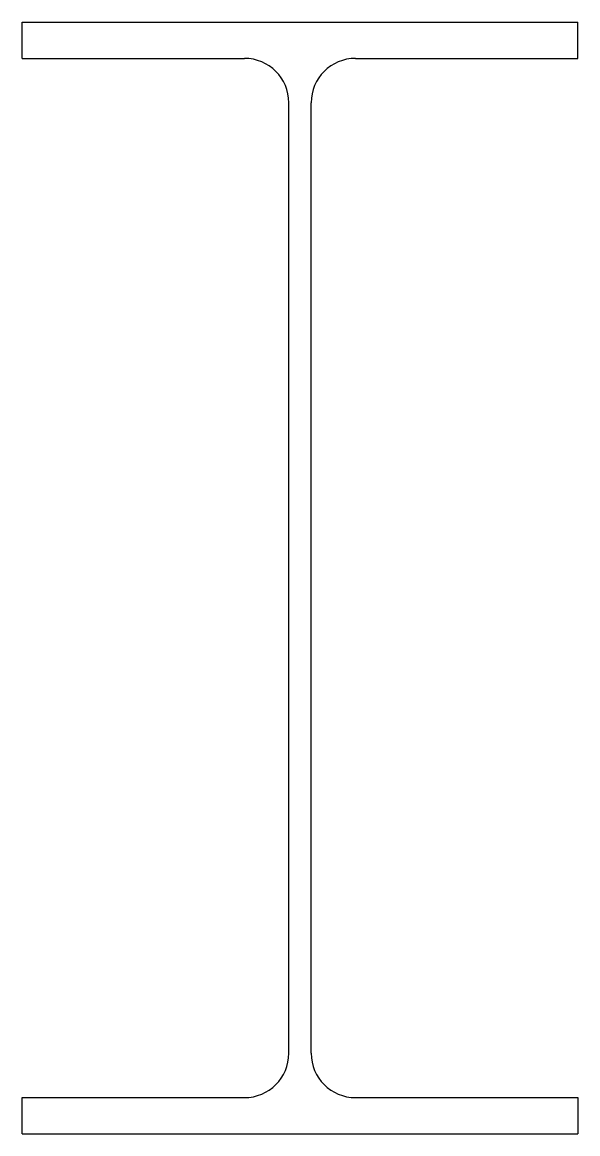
# Model space of a CAD drawing. Header units: metres. Extents: x -10 to 10, y 0 to 40.
import ezdxf

# ---------------------------------------------------------------- set-up
doc = ezdxf.new("R2010")
doc.units = ezdxf.units.M
doc.layers.add('细实线', color=2, linetype='Continuous')

msp = doc.modelspace()

# ---------------------------------------------------------------- linework, layer by layer
at = {"layer": '细实线'}
for p, q in [((-10, 40), (10, 40)), ((-10, 38.7), (-10, 40)), ((10, 38.7), (10, 40)), ((-10, 38.7), (-2, 38.7)), ((2, 38.7), (10, 38.7)), ((-0.4, 2.9), (-0.4, 37.1)), ((0.4, 2.9), (0.4, 37.1)), ((-10, 1.3), (-2, 1.3)), ((-10, 0), (-10, 1.3)), ((2, 1.3), (10, 1.3)), ((10, 1.3), (10, 0)), ((-10, 0), (10, 0))]:
    msp.add_line(p, q, dxfattribs=at)
for centre, start, end in [((-2, 37.1), 0, 90), ((2, 37.1), 90, 180), ((-2, 2.9), 270, 0), ((2, 2.9), 180, 270)]:
    msp.add_arc(centre, 1.6, start, end, dxfattribs=at)

doc.saveas('drawing.dxf')
